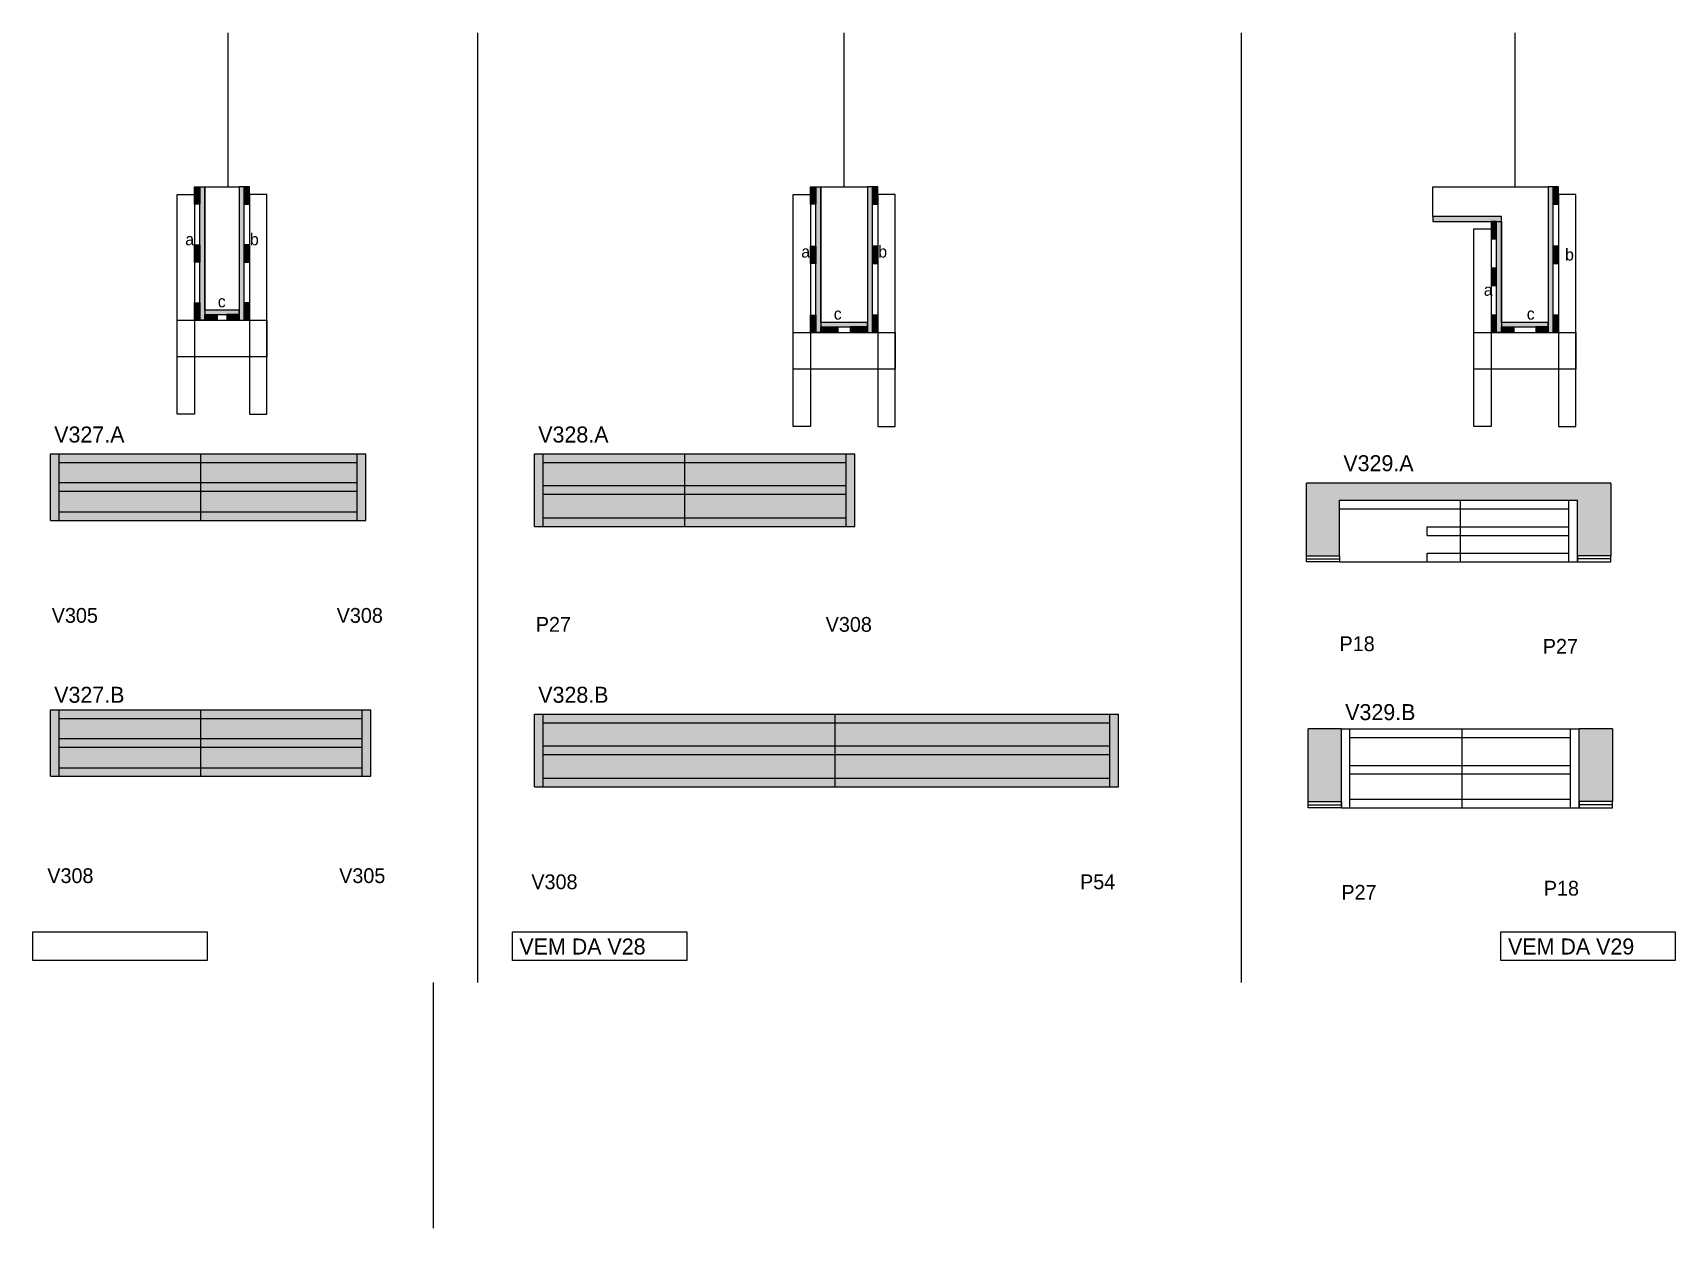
# Model space of a CAD drawing. Header units: metres. Extents: x 5159 to 6492, y 1610 to 2580.
import ezdxf

# ---------------------------------------------------------------- set-up
doc = ezdxf.new("R2010")
doc.units = ezdxf.units.M
for name, color, linetype in [('5', 7, 'Continuous'), ('CONCRETO', 7, 'Continuous'), ('COTA', 7, 'Continuous'), ('detalhes', 7, 'Continuous'), ('Hachura', 7, 'Continuous'), ('Madeira', 7, 'Continuous'), ('Painéis', 7, 'Continuous'), ('REAPROVEITAMENTO', 7, 'Continuous'), ('SARR_2.2x7', 7, 'Continuous'), ('SARR_3.5x7', 7, 'Continuous'), ('SARR_EDITAR', 7, 'Continuous'), ('Texto Seção', 7, 'Continuous')]:
    doc.layers.add(name, color=color, linetype=linetype)

msp = doc.modelspace()

# ---------------------------------------------------------------- hatches: boundary and pattern name
at = {"layer": 'COTA'}
h = msp.add_hatch(color=7, dxfattribs=at)
h.dxf.hatch_style = 1
h.paths.add_polyline_path([(6219.7, 2200.6), (6412.7, 2200.6), (6412.7, 2200.6), (6412.7, 2155.6), (6412.7, 2155.6), (6439.7, 2155.6), (6439.7, 2155.6), (6439.7, 2214.6), (6439.7, 2214.6), (6192.5, 2214.6), (6192.5, 2214.6), (6192.8, 2155.6), (6192.8, 2155.6), (6219.7, 2155.6), (6219.7, 2155.6), (6219.7, 2200.6)])
h = msp.add_hatch(color=7, dxfattribs=at)
h.dxf.hatch_style = 1
h.paths.add_polyline_path([(6414.2, 2015.1), (6414.2, 1956.1), (6414.2, 1956.1), (6441.2, 1956.1), (6441.2, 1956.1), (6441.2, 2015.1), (6441.2, 2015.1), (6414.2, 2015.1)])
h.paths.add_polyline_path([(6221.2, 1956.1), (6221.2, 2015.1), (6221.2, 2015.1), (6194.1, 2015.1), (6194.1, 2015.1), (6194.3, 1956.1), (6194.3, 1956.1), (6221.2, 1956.1)])
at = {"layer": 'Hachura'}
h = msp.add_hatch(color=7, dxfattribs=at)
h.dxf.hatch_style = 1
h.paths.add_polyline_path([(5294.5, 2440.9), (5290.1, 2440.9), (5290.1, 2440.9), (5290.1, 2454.9), (5290.1, 2454.9), (5294.5, 2454.9), (5294.5, 2454.9), (5294.5, 2440.9)])
h = msp.add_hatch(color=7, dxfattribs=at)
h.dxf.hatch_style = 1
h.paths.add_polyline_path([(5298.5, 2454.9), (5294.5, 2454.9), (5294.5, 2454.9), (5294.5, 2346.9), (5294.5, 2346.9), (5298.5, 2346.9), (5298.5, 2346.9), (5298.5, 2454.9)])
h = msp.add_hatch(color=7, dxfattribs=at)
h.dxf.hatch_style = 1
h.paths.add_polyline_path([(5330.5, 2454.9), (5326.5, 2454.9), (5326.5, 2454.9), (5326.5, 2346.9), (5326.5, 2346.9), (5330.5, 2346.9), (5330.5, 2346.9), (5330.5, 2454.9)])
h = msp.add_hatch(color=7, dxfattribs=at)
h.dxf.hatch_style = 1
h.paths.add_polyline_path([(5330.5, 2440.9), (5334.9, 2440.9), (5334.9, 2440.9), (5334.9, 2454.9), (5334.9, 2454.9), (5330.5, 2454.9), (5330.5, 2454.9), (5330.5, 2440.9)])
h = msp.add_hatch(color=7, dxfattribs=at)
h.dxf.hatch_style = 1
h.paths.add_polyline_path([(5794.5, 2440.9), (5790.1, 2440.9), (5790.1, 2440.9), (5790.1, 2454.9), (5790.1, 2454.9), (5794.5, 2454.9), (5794.5, 2454.9), (5794.5, 2440.9)])
h = msp.add_hatch(color=7, dxfattribs=at)
h.dxf.hatch_style = 1
h.paths.add_polyline_path([(5798.5, 2454.9), (5794.5, 2454.9), (5794.5, 2454.9), (5794.5, 2336.9), (5794.5, 2336.9), (5798.5, 2336.9), (5798.5, 2336.9), (5798.5, 2454.9)])
h = msp.add_hatch(color=7, dxfattribs=at)
h.dxf.hatch_style = 1
h.paths.add_polyline_path([(5840.5, 2454.9), (5836.5, 2454.9), (5836.5, 2454.9), (5836.5, 2336.9), (5836.5, 2336.9), (5840.5, 2336.9), (5840.5, 2336.9), (5840.5, 2454.9)])
h = msp.add_hatch(color=7, dxfattribs=at)
h.dxf.hatch_style = 1
h.paths.add_polyline_path([(5840.5, 2440.9), (5844.9, 2440.9), (5844.9, 2440.9), (5844.9, 2454.9), (5844.9, 2454.9), (5840.5, 2454.9), (5840.5, 2454.9), (5840.5, 2440.9)])
h = msp.add_hatch(color=7, dxfattribs=at)
h.dxf.hatch_style = 1
h.paths.add_polyline_path([(6393, 2454.9), (6389, 2454.9), (6389, 2454.9), (6389, 2336.9), (6389, 2336.9), (6393, 2336.9), (6393, 2336.9), (6393, 2454.9)])
h = msp.add_hatch(color=7, dxfattribs=at)
h.dxf.hatch_style = 1
h.paths.add_polyline_path([(6393, 2440.9), (6397.4, 2440.9), (6397.4, 2440.9), (6397.4, 2454.9), (6397.4, 2454.9), (6393, 2454.9), (6393, 2454.9), (6393, 2440.9)])
h = msp.add_hatch(color=7, dxfattribs=at)
h.dxf.hatch_style = 1
h.paths.add_polyline_path([(6351, 2426.9), (6351, 2430.9), (6351, 2430.9), (6295.4, 2430.9), (6295.4, 2430.9), (6295.4, 2426.9), (6295.4, 2426.9), (6351, 2426.9)])
h = msp.add_hatch(color=7, dxfattribs=at)
h.dxf.hatch_style = 1
h.paths.add_polyline_path([(6342.6, 2412.9), (6347, 2412.9), (6347, 2412.9), (6347, 2426.9), (6347, 2426.9), (6342.6, 2426.9), (6342.6, 2426.9), (6342.6, 2412.9)])
h = msp.add_hatch(color=7, dxfattribs=at)
h.dxf.hatch_style = 1
h.paths.add_polyline_path([(6351, 2426.9), (6347, 2426.9), (6347, 2426.9), (6347, 2336.9), (6347, 2336.9), (6351, 2336.9), (6351, 2336.9), (6351, 2426.9)])
h = msp.add_hatch(color=7, dxfattribs=at)
h.dxf.hatch_style = 1
h.paths.add_polyline_path([(5294.5, 2393.9), (5290.1, 2393.9), (5290.1, 2393.9), (5290.1, 2407.9), (5290.1, 2407.9), (5294.5, 2407.9), (5294.5, 2407.9), (5294.5, 2393.9)])
h = msp.add_hatch(color=7, dxfattribs=at)
h.dxf.hatch_style = 1
h.paths.add_polyline_path([(5330.5, 2393.9), (5334.9, 2393.9), (5334.9, 2393.9), (5334.9, 2407.9), (5334.9, 2407.9), (5330.5, 2407.9), (5330.5, 2407.9), (5330.5, 2393.9)])
h = msp.add_hatch(color=7, dxfattribs=at)
h.dxf.hatch_style = 1
h.paths.add_polyline_path([(5794.5, 2392.9), (5790.1, 2392.9), (5790.1, 2392.9), (5790.1, 2406.9), (5790.1, 2406.9), (5794.5, 2406.9), (5794.5, 2406.9), (5794.5, 2392.9)])
h = msp.add_hatch(color=7, dxfattribs=at)
h.dxf.hatch_style = 1
h.paths.add_polyline_path([(5840.5, 2392.9), (5844.9, 2392.9), (5844.9, 2392.9), (5844.9, 2406.9), (5844.9, 2406.9), (5840.5, 2406.9), (5840.5, 2406.9), (5840.5, 2392.9)])
h = msp.add_hatch(color=7, dxfattribs=at)
h.dxf.hatch_style = 1
h.paths.add_polyline_path([(6393, 2392.9), (6397.4, 2392.9), (6397.4, 2392.9), (6397.4, 2406.9), (6397.4, 2406.9), (6393, 2406.9), (6393, 2406.9), (6393, 2392.9)])
h = msp.add_hatch(color=7, dxfattribs=at)
h.dxf.hatch_style = 1
h.paths.add_polyline_path([(6342.6, 2374.9), (6347, 2374.9), (6347, 2374.9), (6347, 2388.9), (6347, 2388.9), (6342.6, 2388.9), (6342.6, 2388.9), (6342.6, 2374.9)])
h = msp.add_hatch(color=7, dxfattribs=at)
h.dxf.hatch_style = 1
h.paths.add_polyline_path([(5294.5, 2346.9), (5290.1, 2346.9), (5290.1, 2346.9), (5290.1, 2360.9), (5290.1, 2360.9), (5294.5, 2360.9), (5294.5, 2360.9), (5294.5, 2346.9)])
h = msp.add_hatch(color=7, dxfattribs=at)
h.dxf.hatch_style = 1
h.paths.add_polyline_path([(5330.5, 2346.9), (5334.9, 2346.9), (5334.9, 2346.9), (5334.9, 2360.9), (5334.9, 2360.9), (5330.5, 2360.9), (5330.5, 2360.9), (5330.5, 2346.9)])
h = msp.add_hatch(color=7, dxfattribs=at)
h.dxf.hatch_style = 1
h.paths.add_polyline_path([(5326.5, 2351.3), (5326.5, 2354.9), (5326.5, 2354.9), (5298.5, 2354.9), (5298.5, 2354.9), (5298.5, 2351.3), (5298.5, 2351.3), (5326.5, 2351.3)])
h = msp.add_hatch(color=7, dxfattribs=at)
h.dxf.hatch_style = 1
h.paths.add_polyline_path([(5298.5, 2346.9), (5298.5, 2351.3), (5298.5, 2351.3), (5308.5, 2351.3), (5308.5, 2351.3), (5308.5, 2346.9), (5308.5, 2346.9), (5298.5, 2346.9)])
h = msp.add_hatch(color=7, dxfattribs=at)
h.dxf.hatch_style = 1
h.paths.add_polyline_path([(5326.5, 2346.9), (5326.5, 2351.3), (5326.5, 2351.3), (5316.5, 2351.3), (5316.5, 2351.3), (5316.5, 2346.9), (5316.5, 2346.9), (5326.5, 2346.9)])
h = msp.add_hatch(color=7, dxfattribs=at)
h.dxf.hatch_style = 1
h.paths.add_polyline_path([(5794.5, 2336.9), (5790.1, 2336.9), (5790.1, 2336.9), (5790.1, 2350.9), (5790.1, 2350.9), (5794.5, 2350.9), (5794.5, 2350.9), (5794.5, 2336.9)])
h = msp.add_hatch(color=7, dxfattribs=at)
h.dxf.hatch_style = 1
h.paths.add_polyline_path([(5840.5, 2336.9), (5844.9, 2336.9), (5844.9, 2336.9), (5844.9, 2350.9), (5844.9, 2350.9), (5840.5, 2350.9), (5840.5, 2350.9), (5840.5, 2336.9)])
h = msp.add_hatch(color=7, dxfattribs=at)
h.dxf.hatch_style = 1
h.paths.add_polyline_path([(6342.6, 2336.9), (6347, 2336.9), (6347, 2336.9), (6347, 2350.9), (6347, 2350.9), (6342.6, 2350.9), (6342.6, 2350.9), (6342.6, 2336.9)])
h = msp.add_hatch(color=7, dxfattribs=at)
h.dxf.hatch_style = 1
h.paths.add_polyline_path([(6393, 2336.9), (6397.4, 2336.9), (6397.4, 2336.9), (6397.4, 2350.9), (6397.4, 2350.9), (6393, 2350.9), (6393, 2350.9), (6393, 2336.9)])
h = msp.add_hatch(color=7, dxfattribs=at)
h.dxf.hatch_style = 1
h.paths.add_polyline_path([(5836.5, 2341.3), (5836.5, 2344.9), (5836.5, 2344.9), (5798.5, 2344.9), (5798.5, 2344.9), (5798.5, 2341.3), (5798.5, 2341.3), (5836.5, 2341.3)])
h = msp.add_hatch(color=7, dxfattribs=at)
h.dxf.hatch_style = 1
h.paths.add_polyline_path([(5798.5, 2336.9), (5798.5, 2341.3), (5798.5, 2341.3), (5812.5, 2341.3), (5812.5, 2341.3), (5812.5, 2336.9), (5812.5, 2336.9), (5798.5, 2336.9)])
h = msp.add_hatch(color=7, dxfattribs=at)
h.dxf.hatch_style = 1
h.paths.add_polyline_path([(5836.5, 2336.9), (5836.5, 2341.3), (5836.5, 2341.3), (5822.5, 2341.3), (5822.5, 2341.3), (5822.5, 2336.9), (5822.5, 2336.9), (5836.5, 2336.9)])
h = msp.add_hatch(color=7, dxfattribs=at)
h.dxf.hatch_style = 1
h.paths.add_polyline_path([(6389, 2341.3), (6389, 2344.9), (6389, 2344.9), (6351, 2344.9), (6351, 2344.9), (6351, 2341.3), (6351, 2341.3), (6389, 2341.3)])
h = msp.add_hatch(color=7, dxfattribs=at)
h.dxf.hatch_style = 1
h.paths.add_polyline_path([(6351, 2336.9), (6351, 2341.3), (6351, 2341.3), (6361, 2341.3), (6361, 2341.3), (6361, 2336.9), (6361, 2336.9), (6351, 2336.9)])
h = msp.add_hatch(color=7, dxfattribs=at)
h.dxf.hatch_style = 1
h.paths.add_polyline_path([(6389, 2336.9), (6389, 2341.3), (6389, 2341.3), (6379, 2341.3), (6379, 2341.3), (6379, 2336.9), (6379, 2336.9), (6389, 2336.9)])
at = {"layer": 'REAPROVEITAMENTO'}
h = msp.add_hatch(color=7, dxfattribs=at)
h.dxf.hatch_style = 1
h.paths.add_polyline_path([(5429.3, 2184.3), (5429.3, 2238.3), (5429.3, 2238.3), (5173.3, 2238.3), (5173.3, 2238.3), (5173.3, 2184.3), (5173.3, 2184.3), (5429.3, 2184.3), (5429.3, 2184.3)])
h = msp.add_hatch(color=7, dxfattribs=at)
h.dxf.hatch_style = 1
h.paths.add_polyline_path([(5826.2, 2179.3), (5826.2, 2238.3), (5826.2, 2238.3), (5566.2, 2238.3), (5566.2, 2238.3), (5566.2, 2179.3), (5566.2, 2179.3), (5826.2, 2179.3), (5826.2, 2179.3)])
h = msp.add_hatch(color=7, dxfattribs=at)
h.dxf.hatch_style = 1
h.paths.add_polyline_path([(5433.3, 1976.6), (5433.3, 2030.6), (5433.3, 2030.6), (5173.3, 2030.6), (5173.3, 2030.6), (5173.3, 1976.6), (5173.3, 1976.6), (5433.3, 1976.6), (5433.3, 1976.6)])
h = msp.add_hatch(color=7, dxfattribs=at)
h.dxf.hatch_style = 1
h.paths.add_polyline_path([(6040.2, 1968.1), (6040.2, 2027.1), (6040.2, 2027.1), (5566.2, 2027.1), (5566.2, 2027.1), (5566.2, 1968.1), (5566.2, 1968.1), (6040.2, 1968.1), (6040.2, 1968.1)])

# ---------------------------------------------------------------- linework, layer by layer
at = {"color": 7, "lineweight": 25}
msp.add_line((5484.2, 1609.9), (5484.2, 1809.2), dxfattribs=at)
at = {"layer": 'CONCRETO', "color": 7, "lineweight": 25}
for points in [[(5298.5, 2454.9), (5298.5, 2454.9), (5326.5, 2454.9), (5326.5, 2426.9), (5326.5, 2426.9), (5326.5, 2354.9), (5298.5, 2354.9), (5298.5, 2454.9)], [(5798.5, 2454.9), (5798.5, 2454.9), (5836.5, 2454.9), (5836.5, 2426.9), (5836.5, 2426.9), (5836.5, 2344.9), (5798.5, 2344.9), (5798.5, 2454.9)], [(6295.4, 2430.9), (6295.4, 2454.9), (6351, 2454.9), (6351, 2454.9), (6389, 2454.9), (6389, 2344.9), (6351, 2344.9), (6351, 2430.9)]]:
    msp.add_lwpolyline(points, close=True, dxfattribs=at)
at = {"layer": 'COTA', "color": 7, "lineweight": 25}
for p, q in [((5519.9, 2579.9), (5519.9, 1809.2)), ((6139.8, 2579.9), (6139.8, 1809.2)), ((6192.7, 2155.6), (6192.7, 2214.6)), ((6439.7, 2214.6), (6192.7, 2214.6)), ((6439.7, 2214.6), (6439.7, 2155.6)), ((6194.2, 1956.1), (6194.2, 2015.1)), ((6221.2, 2015.1), (6194.2, 2015.1)), ((6441.2, 2015.1), (6414.2, 2015.1)), ((6441.2, 2015.1), (6441.2, 1956.1))]:
    msp.add_line(p, q, dxfattribs=at)
at = {"layer": 'Defpoints', "color": 7, "lineweight": 25}
for p, q in [((5317.5, 2454.9), (5317.5, 2579.9)), ((5817.5, 2454.9), (5817.5, 2579.9)), ((6362.2, 2454.9), (6362.2, 2579.9))]:
    msp.add_line(p, q, dxfattribs=at)
at = {"layer": 'Madeira', "color": 7, "lineweight": 25}
for points in [[(5294.5, 2440.9), (5290.1, 2440.9), (5290.1, 2454.9), (5294.5, 2454.9)], [(5330.5, 2440.9), (5334.9, 2440.9), (5334.9, 2454.9), (5330.5, 2454.9)], [(5794.5, 2440.9), (5790.1, 2440.9), (5790.1, 2454.9), (5794.5, 2454.9)], [(5840.5, 2440.9), (5844.9, 2440.9), (5844.9, 2454.9), (5840.5, 2454.9)], [(6393, 2440.9), (6397.4, 2440.9), (6397.4, 2454.9), (6393, 2454.9)], [(6342.6, 2412.9), (6347, 2412.9), (6347, 2426.9), (6342.6, 2426.9)], [(5294.5, 2393.9), (5290.1, 2393.9), (5290.1, 2407.9), (5294.5, 2407.9)], [(5330.5, 2393.9), (5334.9, 2393.9), (5334.9, 2407.9), (5330.5, 2407.9)], [(5794.5, 2392.9), (5790.1, 2392.9), (5790.1, 2406.9), (5794.5, 2406.9)], [(5840.5, 2392.9), (5844.9, 2392.9), (5844.9, 2406.9), (5840.5, 2406.9)], [(6393, 2392.9), (6397.4, 2392.9), (6397.4, 2406.9), (6393, 2406.9)], [(6342.6, 2374.9), (6347, 2374.9), (6347, 2388.9), (6342.6, 2388.9)], [(5294.5, 2346.9), (5290.1, 2346.9), (5290.1, 2360.9), (5294.5, 2360.9)], [(5330.5, 2346.9), (5334.9, 2346.9), (5334.9, 2360.9), (5330.5, 2360.9)], [(5298.5, 2346.9), (5298.5, 2351.3), (5308.5, 2351.3), (5308.5, 2346.9)], [(5326.5, 2346.9), (5326.5, 2351.3), (5316.5, 2351.3), (5316.5, 2346.9)], [(5794.5, 2336.9), (5790.1, 2336.9), (5790.1, 2350.9), (5794.5, 2350.9)], [(5840.5, 2336.9), (5844.9, 2336.9), (5844.9, 2350.9), (5840.5, 2350.9)], [(6342.6, 2336.9), (6347, 2336.9), (6347, 2350.9), (6342.6, 2350.9)], [(6393, 2336.9), (6397.4, 2336.9), (6397.4, 2350.9), (6393, 2350.9)], [(5798.5, 2336.9), (5798.5, 2341.3), (5812.5, 2341.3), (5812.5, 2336.9)], [(5836.5, 2336.9), (5836.5, 2341.3), (5822.5, 2341.3), (5822.5, 2336.9)], [(6351, 2336.9), (6351, 2341.3), (6361, 2341.3), (6361, 2336.9)], [(6389, 2336.9), (6389, 2341.3), (6379, 2341.3), (6379, 2336.9)]]:
    msp.add_lwpolyline(points, close=True, dxfattribs=at)
at = {"layer": 'Painéis', "color": 7, "lineweight": 25}
for p, q in [((5173.3, 2238.3), (5429.3, 2238.3)), ((5173.3, 2184.3), (5173.3, 2238.3)), ((5295.3, 2184.3), (5295.3, 2238.3)), ((5429.3, 2184.3), (5429.3, 2238.3)), ((5566.2, 2238.3), (5826.2, 2238.3)), ((5566.2, 2179.3), (5566.2, 2238.3)), ((5688.2, 2179.3), (5688.2, 2238.3)), ((5826.2, 2179.3), (5826.2, 2238.3)), ((6219.7, 2200.6), (6412.7, 2200.6)), ((6219.7, 2155.6), (6219.7, 2200.6)), ((6317.7, 2150.6), (6317.7, 2200.6)), ((6412.7, 2150.6), (6412.7, 2200.6)), ((5173.3, 2184.3), (5429.3, 2184.3)), ((5566.2, 2179.3), (5826.2, 2179.3)), ((6192.7, 2150.6), (6192.7, 2155.6)), ((6192.7, 2155.6), (6219.7, 2155.6)), ((6219.7, 2150.6), (6192.7, 2150.6)), ((6219.7, 2150.6), (6412.7, 2150.6)), ((6439.7, 2155.6), (6412.7, 2155.6)), ((6412.7, 2150.6), (6439.7, 2150.6)), ((6439.7, 2150.6), (6439.7, 2155.6)), ((5173.3, 2030.6), (5433.3, 2030.6)), ((5173.3, 1976.6), (5173.3, 2030.6)), ((5295.3, 1976.6), (5295.3, 2030.6)), ((5433.3, 1976.6), (5433.3, 2030.6)), ((5566.2, 2027.1), (6040.2, 2027.1)), ((5566.2, 1968.1), (5566.2, 2027.1)), ((5810.2, 1968.1), (5810.2, 2027.1)), ((6040.2, 1968.1), (6040.2, 2027.1)), ((6221.2, 2015.1), (6414.2, 2015.1)), ((6221.2, 1951.1), (6221.2, 2015.1)), ((6319.2, 1951.1), (6319.2, 2015.1)), ((6414.2, 1951.1), (6414.2, 2015.1)), ((5173.3, 1976.6), (5433.3, 1976.6)), ((5566.2, 1968.1), (6040.2, 1968.1)), ((6194.2, 1951.1), (6194.2, 1956.1)), ((6194.2, 1956.1), (6221.2, 1956.1)), ((6221.2, 1951.1), (6194.2, 1951.1)), ((6221.2, 1951.1), (6441.2, 1951.1)), ((6441.2, 1956.1), (6414.2, 1956.1)), ((6441.2, 1951.1), (6441.2, 1956.1)), ((6441.2, 1951.1), (6441.2, 1951.1))]:
    msp.add_line(p, q, dxfattribs=at)
for points in [[(5294.5, 2454.9), (5298.5, 2454.9), (5298.5, 2346.9), (5294.5, 2346.9)], [(5330.5, 2454.9), (5326.5, 2454.9), (5326.5, 2346.9), (5330.5, 2346.9)], [(5794.5, 2454.9), (5798.5, 2454.9), (5798.5, 2336.9), (5794.5, 2336.9)], [(5840.5, 2454.9), (5836.5, 2454.9), (5836.5, 2336.9), (5840.5, 2336.9)], [(6393, 2454.9), (6389, 2454.9), (6389, 2336.9), (6393, 2336.9)], [(6351, 2426.9), (6351, 2430.9), (6295.4, 2430.9), (6295.4, 2426.9)], [(6347, 2426.9), (6351, 2426.9), (6351, 2336.9), (6347, 2336.9)], [(5326.5, 2351.3), (5326.5, 2354.9), (5298.5, 2354.9), (5298.5, 2351.3)], [(5836.5, 2341.3), (5836.5, 2344.9), (5798.5, 2344.9), (5798.5, 2341.3)], [(6389, 2341.3), (6389, 2344.9), (6351, 2344.9), (6351, 2341.3)]]:
    msp.add_lwpolyline(points, close=True, dxfattribs=at)
at = {"layer": 'SARR_2.2x7', "color": 7, "lineweight": 25}
for p, q in [((5180.3, 2184.3), (5180.3, 2238.3)), ((5180.3, 2231.3), (5295.3, 2231.3)), ((5295.3, 2231.3), (5422.3, 2231.3)), ((5422.3, 2184.3), (5422.3, 2238.3)), ((5573.2, 2179.3), (5573.2, 2238.3)), ((5573.2, 2231.3), (5688.2, 2231.3)), ((5688.2, 2231.3), (5819.2, 2231.3)), ((5819.2, 2179.3), (5819.2, 2238.3)), ((5180.3, 2215.1), (5295.3, 2215.1)), ((5295.3, 2215.1), (5422.3, 2215.1)), ((5180.3, 2208.1), (5295.3, 2208.1)), ((5295.3, 2208.1), (5422.3, 2208.1)), ((5573.2, 2212.6), (5688.2, 2212.6)), ((5573.2, 2205.6), (5688.2, 2205.6)), ((5688.2, 2212.6), (5819.2, 2212.6)), ((5688.2, 2205.6), (5819.2, 2205.6)), ((6405.7, 2150.6), (6405.7, 2200.6)), ((5180.3, 2191.3), (5295.3, 2191.3)), ((5295.3, 2191.3), (5422.3, 2191.3)), ((5573.2, 2186.3), (5688.2, 2186.3)), ((5688.2, 2186.3), (5819.2, 2186.3)), ((6219.7, 2193.6), (6317.7, 2193.6)), ((6317.7, 2193.6), (6405.7, 2193.6)), ((6290.7, 2172.1), (6290.7, 2179.1)), ((6290.7, 2179.1), (6317.7, 2179.1)), ((6317.7, 2179.1), (6405.7, 2179.1)), ((6290.7, 2172.1), (6317.7, 2172.1)), ((6317.7, 2172.1), (6405.7, 2172.1)), ((6290.7, 2150.6), (6290.7, 2157.6)), ((6290.7, 2157.6), (6317.7, 2157.6)), ((6317.7, 2157.6), (6405.7, 2157.6)), ((5180.3, 1976.6), (5180.3, 2030.6)), ((5426.3, 1976.6), (5426.3, 2030.6)), ((5573.2, 1968.1), (5573.2, 2027.1)), ((6033.2, 1968.1), (6033.2, 2027.1)), ((5180.3, 2023.6), (5295.3, 2023.6)), ((5295.3, 2023.6), (5426.3, 2023.6)), ((5573.2, 2020.1), (5810.2, 2020.1)), ((5810.2, 2020.1), (6033.2, 2020.1)), ((6228.1, 1951.1), (6228.1, 2015.1)), ((6407.2, 1951.1), (6407.2, 2015.1)), ((5180.3, 2007.4), (5295.3, 2007.4)), ((5180.3, 2000.4), (5295.3, 2000.4)), ((5295.3, 2007.4), (5426.3, 2007.4)), ((5295.3, 2000.4), (5426.3, 2000.4)), ((5573.2, 2001.4), (5810.2, 2001.4)), ((5810.2, 2001.4), (6033.2, 2001.4)), ((6228.1, 2008.1), (6319.2, 2008.1)), ((6319.2, 2008.1), (6407.2, 2008.1)), ((5573.2, 1994.4), (5810.2, 1994.4)), ((5810.2, 1994.4), (6033.2, 1994.4)), ((5180.3, 1983.6), (5295.3, 1983.6)), ((5295.3, 1983.6), (5426.3, 1983.6)), ((5573.2, 1975.1), (5810.2, 1975.1)), ((5810.2, 1975.1), (6033.2, 1975.1)), ((6228.1, 1985.5), (6319.2, 1985.5)), ((6228.1, 1978.5), (6319.2, 1978.5)), ((6319.2, 1985.5), (6407.2, 1985.5)), ((6319.2, 1978.5), (6407.2, 1978.5)), ((6228.1, 1958.1), (6319.2, 1958.1)), ((6319.2, 1958.1), (6407.2, 1958.1))]:
    msp.add_line(p, q, dxfattribs=at)
at = {"layer": 'SARR_3.5x7', "color": 7, "lineweight": 25}
for points in [[(5276.1, 2448.9), (5290.1, 2448.9), (5290.1, 2270.5), (5276.1, 2270.5)], [(5348.9, 2448.9), (5334.9, 2448.9), (5334.9, 2270.5), (5348.9, 2270.5)], [(5776.1, 2448.9), (5790.1, 2448.9), (5790.1, 2260.5), (5776.1, 2260.5)], [(5858.9, 2448.9), (5844.9, 2448.9), (5844.9, 2260.5), (5858.9, 2260.5)], [(6411.4, 2448.9), (6397.4, 2448.9), (6397.4, 2260.5), (6411.4, 2260.5)], [(6328.6, 2420.9), (6342.6, 2420.9), (6342.6, 2260.5), (6328.6, 2260.5)], [(5276.1, 2346.9), (5348.9, 2346.9), (5348.9, 2316.9), (5276.1, 2316.9)], [(5776.1, 2336.9), (5858.9, 2336.9), (5858.9, 2306.9), (5776.1, 2306.9)], [(6328.6, 2336.9), (6411.4, 2336.9), (6411.4, 2306.9), (6328.6, 2306.9)]]:
    msp.add_lwpolyline(points, close=True, dxfattribs=at)
at = {"layer": 'SARR_EDITAR', "color": 7, "lineweight": 25}
for p, q in [((6192.7, 2153.1), (6219.7, 2153.1)), ((6219.7, 2155.6), (6219.7, 2150.6)), ((6412.7, 2155.6), (6412.7, 2150.6)), ((6439.7, 2153.1), (6412.7, 2153.1)), ((6194.2, 1953.6), (6221.2, 1953.6)), ((6221.2, 1956.1), (6221.2, 1951.1)), ((6414.2, 1956.1), (6414.2, 1951.1)), ((6441.2, 1953.6), (6414.2, 1953.6))]:
    msp.add_line(p, q, dxfattribs=at)
at = {"layer": 'Texto Seção', "color": 7, "lineweight": 25}
for points in [[(5159, 1850.4), (5300.4, 1850.4), (5300.4, 1827.2), (5159, 1827.2)], [(5548.4, 1850.4), (5689.9, 1850.4), (5689.9, 1827.2), (5548.4, 1827.2)], [(6350.6, 1850.4), (6492, 1850.4), (6492, 1827.2), (6350.6, 1827.2)]]:
    msp.add_lwpolyline(points, close=True, dxfattribs=at)

# ---------------------------------------------------------------- texts
at = {"layer": '5', "color": 7, "lineweight": 25}
for s, p in [('V305', (5174.3, 2101.2)), ('V308', (5405.6, 2101.2)), ('P27', (5567.2, 2093.9)), ('V308', (5802.5, 2093.9)), ('P18', (6219.6, 2078.2)), ('P27', (6384.6, 2076.1)), ('V308', (5170.7, 1890)), ('V305', (5407.6, 1890)), ('V308', (5563.6, 1885)), ('P54', (6009, 1885)), ('P27', (6221.1, 1876.5)), ('P18', (6385.4, 1879.8))]:
    msp.add_text(s, height=12, dxfattribs=at).set_placement(p)
at = {"layer": 'detalhes', "color": 7, "lineweight": 25}
for s, p in [('a', (5282.7, 2407.6)), ('b', (5335.2, 2407.6)), ('a', (5782.7, 2397.6)), ('b', (5845.2, 2397.6)), ('b', (6402.7, 2395.2)), ('a', (6336.7, 2366.6)), ('c', (5309.1, 2357.2)), ('c', (5809.1, 2347.2)), ('c', (6371.6, 2347.2))]:
    msp.add_text(s, height=9.6, dxfattribs=at).set_placement(p)
at = {"layer": 'Texto Seção', "color": 7, "lineweight": 25}
for s, p in [('V327.A', (5176.3, 2247.5)), ('V328.A', (5569.2, 2247.5)), ('V329.A', (6222.7, 2224.2)), ('V327.B', (5176.3, 2036.3)), ('V328.B', (5569.2, 2036.3)), ('V329.B', (6224.2, 2022.2)), ('VEM DA V28', (5553.9, 1832)), ('VEM DA V29', (6356.4, 1832))]:
    msp.add_text(s, height=13, dxfattribs=at).set_placement(p)

doc.saveas('drawing.dxf')
